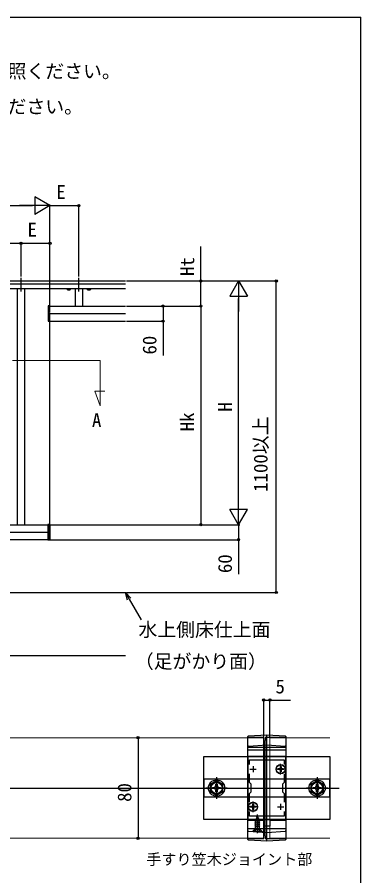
# Model space of a CAD drawing. Units: millimetres, scale not verified. Extents: x -875 to 875, y -1300 to 1293.
# Drawn here: x 602 to 875, y 567 to 1250 of the extents above; entities that cross this region are included whole.
import ezdxf
from ezdxf.enums import TextEntityAlignment as Align

# ---------------------------------------------------------------- set-up
doc = ezdxf.new("R2010")
doc.units = ezdxf.units.MM
doc.header["$LTSCALE"] = 8
for name, color, linetype in [('0-2_USER1', 3, 'Continuous'), ('0-3_YKK_11', 7, 'Continuous'), ('0-6_YKK_13', 4, 'Continuous'), ('0-7_YKK_A1', 4, 'Continuous'), ('0-8_YKK_D', 6, 'Continuous'), ('0-9_YKK_ZWAK', 7, 'Continuous'), ('0-A_YSS_K', 3, 'Continuous')]:
    doc.layers.add(name, color=color, linetype=linetype)
doc.layers.add('0-5_YKK_12', color=2, linetype='Continuous', lineweight=18)
doc.styles.add('ＭＳ ゴシック', font='')
doc.styles.get('ＭＳ ゴシック').set_extended_font_data('MS Gothic')

msp = doc.modelspace()

# ---------------------------------------------------------------- linework, layer by layer
at = {"layer": '0-3_YKK_11'}
for p, q in [((786.757, 651.789), (791.757, 651.789)), ((789.257, 654.289), (789.257, 649.289)), ((808.757, 651.789), (813.757, 651.789)), ((811.257, 654.289), (811.257, 649.289)), ((789.257, 624.289), (789.257, 619.289)), ((811.257, 624.289), (811.257, 619.289)), ((786.757, 621.789), (791.757, 621.789)), ((808.757, 621.789), (813.757, 621.789))]:
    msp.add_line(p, q, dxfattribs=at)
msp.add_lwpolyline([(785.257, 661.789), (785.257, 611.789), (815.257, 611.789), (815.257, 661.789)], close=True, dxfattribs=at)
for points in [[(786.457, 655.422), (786.457, 659.289), (814.057, 659.289), (814.057, 655.422)], [(786.457, 625.422), (786.457, 632.489), (787.757, 633.789), (787.757, 639.789), (786.457, 641.089), (786.457, 648.155)], [(814.057, 648.155), (814.057, 641.089), (812.757, 639.789), (812.757, 633.789), (814.057, 632.489), (814.057, 625.422)], [(814.057, 618.155), (814.057, 614.289), (786.457, 614.289), (786.457, 618.155)]]:
    msp.add_lwpolyline(points, dxfattribs=at)
at = {"layer": '0-5_YKK_12'}
for p, q in [((785.257, 676.789), (-244.743, 676.789)), ((785.257, 676.789), (797.757, 676.789)), ((797.757, 676.789), (797.757, 596.789)), ((802.757, 676.789), (802.757, 596.789)), ((800.257, 601.789), (800.257, 671.789)), ((785.257, 596.789), (797.757, 596.789))]:
    msp.add_line(p, q, dxfattribs=at)
for points in [[(597.957, 977.1), (667.757, 977.1), (667.757, 941.1), (663.498, 952.8), (671.298, 952.8)], [(802.757, 676.789), (815.257, 676.789), (850.257, 676.789)], [(-257.243, 596.789), (-244.743, 596.789), (785.257, 596.789)], [(802.757, 596.789), (815.257, 596.789), (850.257, 596.789)]]:
    msp.add_lwpolyline(points, dxfattribs=at)
at = {"layer": '0-6_YKK_13'}
for p, q in [((797.757, 677.045), (785.257, 677.089)), ((785.726, 678.2), (800.257, 679.089)), ((815.257, 677.089), (798.957, 676.946)), ((800.257, 679.089), (814.787, 678.2)), ((785.257, 598.418), (785.257, 674.866)), ((785.726, 670.2), (800.257, 671.089)), ((797.757, 598.624), (797.757, 674.712)), ((798.957, 598.723), (798.957, 674.613)), ((800.257, 675.795), (800.257, 675.751)), ((800.257, 597.481), (800.257, 675.751)), ((800.257, 671.089), (814.787, 670.2)), ((815.257, 674.866), (815.257, 598.418)), ((797.757, 669.045), (785.257, 669.089)), ((785.257, 667.289), (797.757, 667.289)), ((798.957, 667.289), (797.757, 667.289)), ((815.257, 669.089), (798.957, 668.946)), ((798.957, 667.289), (815.257, 667.289)), ((815.407, 651.789), (807.107, 651.789)), ((809.207, 652.139), (809.207, 651.439)), ((810.407, 652.139), (809.207, 652.139)), ((810.407, 651.439), (809.207, 651.439)), ((811.607, 653.839), (810.907, 653.839)), ((810.907, 653.839), (810.907, 652.639)), ((810.907, 650.939), (810.907, 649.739)), ((811.607, 649.739), (810.907, 649.739)), ((811.257, 647.639), (811.257, 655.939)), ((811.607, 653.839), (811.607, 652.639)), ((811.607, 650.939), (811.607, 649.739)), ((813.307, 652.139), (812.107, 652.139)), ((813.307, 651.439), (812.107, 651.439)), ((813.307, 652.139), (813.307, 651.439)), ((760.257, 645.289), (760.257, 628.289)), ((798.957, 644.289), (797.757, 644.289)), ((840.257, 645.289), (840.257, 628.289)), ((768.757, 636.789), (751.757, 636.789)), ((759.734, 638.642), (759.756, 639.889)), ((848.757, 636.789), (831.757, 636.789)), ((839.734, 638.642), (839.756, 639.889)), ((798.957, 629.289), (797.757, 629.289)), ((787.207, 622.139), (787.207, 621.439)), ((788.407, 622.139), (787.207, 622.139)), ((789.607, 623.839), (788.907, 623.839)), ((788.907, 623.839), (788.907, 622.639)), ((789.257, 617.639), (789.257, 625.939)), ((789.607, 623.839), (789.607, 622.639)), ((791.307, 622.139), (790.107, 622.139)), ((791.307, 622.139), (791.307, 621.439)), ((793.407, 621.789), (785.107, 621.789)), ((788.407, 621.439), (787.207, 621.439)), ((788.907, 620.939), (788.907, 619.739)), ((789.607, 619.739), (788.907, 619.739)), ((789.607, 620.939), (789.607, 619.739)), ((791.307, 621.439), (790.107, 621.439)), ((792.757, 600.739), (792.757, 615.733)), ((785.257, 611.289), (797.757, 611.289)), ((790.757, 610.469), (794.507, 611.264)), ((790.757, 610.369), (794.507, 611.164)), ((790.757, 610.469), (791.333, 610.801)), ((790.757, 610.369), (790.757, 610.469)), ((790.757, 610.369), (791.282, 610.066)), ((794.757, 609.674), (790.757, 608.879)), ((790.757, 608.779), (794.757, 609.574)), ((790.757, 608.879), (791.282, 609.182)), ((790.757, 608.779), (790.757, 608.879)), ((790.757, 608.779), (791.282, 608.476)), ((794.123, 610.942), (791.282, 610.066)), ((791.282, 609.182), (791.282, 610.066)), ((791.282, 609.182), (794.232, 609.977)), ((794.232, 609.271), (791.282, 608.476)), ((791.282, 607.592), (791.282, 608.476)), ((791.282, 607.592), (794.232, 608.387)), ((791.725, 611.746), (791.333, 610.801)), ((791.333, 610.801), (793.827, 611.656)), ((791.357, 611.959), (793.807, 612.754)), ((791.357, 612.059), (792.01, 612.436)), ((791.357, 611.959), (791.725, 611.746)), ((791.725, 611.746), (793.456, 612.551)), ((792.757, 614.239), (792.01, 612.436)), ((792.01, 612.436), (793.181, 613.215)), ((792.157, 613.649), (792.624, 613.918)), ((792.157, 613.549), (792.157, 613.649)), ((792.157, 613.549), (792.411, 613.402)), ((792.757, 614.239), (793.181, 613.215)), ((793.181, 613.215), (793.807, 612.854)), ((793.456, 612.551), (793.807, 612.754)), ((793.456, 612.551), (793.827, 611.656)), ((793.807, 612.754), (793.807, 612.854)), ((793.827, 611.656), (794.507, 611.264)), ((794.123, 610.942), (794.507, 611.164)), ((794.123, 610.942), (794.232, 610.678)), ((794.232, 609.977), (794.232, 610.678)), ((794.232, 609.977), (794.757, 609.674)), ((794.232, 609.271), (794.757, 609.574)), ((794.232, 608.387), (794.232, 609.271)), ((794.232, 608.387), (794.757, 608.084)), ((794.507, 611.164), (794.507, 611.264)), ((794.757, 609.574), (794.757, 609.674)), ((802.757, 611.289), (802.757, 606.289)), ((802.757, 611.289), (815.257, 611.289)), ((785.257, 604.489), (797.757, 604.532)), ((785.726, 602.377), (800.257, 601.489)), ((790.507, 603.739), (788.949, 602.18)), ((789.257, 602.489), (790.888, 604.119)), ((789.257, 602.239), (789.257, 602.489)), ((789.257, 602.489), (796.257, 602.489)), ((789.257, 602.239), (796.257, 602.239)), ((790.507, 604.507), (790.507, 603.739)), ((795.007, 603.739), (790.507, 603.739)), ((790.757, 607.289), (794.757, 608.084)), ((794.757, 607.984), (790.757, 607.189)), ((790.757, 607.289), (791.282, 607.592)), ((790.757, 607.189), (790.757, 607.289)), ((790.757, 607.189), (791.282, 606.886)), ((790.978, 605.826), (791.282, 606.002)), ((794.392, 605.826), (790.978, 605.826)), ((794.507, 604.239), (791.007, 604.239)), ((791.122, 604.685), (791.122, 605.826)), ((794.232, 607.681), (791.282, 606.886)), ((791.282, 606.002), (791.282, 606.886)), ((791.282, 606.002), (794.232, 606.797)), ((791.398, 605.826), (794.757, 606.494)), ((794.757, 606.394), (791.902, 605.826)), ((793.902, 604.054), (792.757, 604.663)), ((794.232, 606.091), (793.251, 605.826)), ((794.807, 602.239), (793.902, 604.054)), ((794.232, 607.681), (794.757, 607.984)), ((794.232, 606.797), (794.232, 607.681)), ((794.232, 606.797), (794.757, 606.494)), ((794.232, 606.091), (794.757, 606.394)), ((794.232, 605.826), (794.232, 606.091)), ((794.392, 604.685), (794.392, 605.826)), ((794.757, 607.984), (794.757, 608.084)), ((794.757, 606.394), (794.757, 606.494)), ((795.007, 603.739), (795.007, 604.523)), ((797.062, 601.684), (795.007, 603.739)), ((798.957, 606.289), (797.757, 606.289)), ((802.757, 606.289), (798.957, 606.289)), ((798.957, 604.631), (815.257, 604.489)), ((800.257, 601.489), (814.787, 602.377)), ((785.257, 596.489), (797.757, 596.532)), ((798.957, 596.631), (815.257, 596.489))]:
    msp.add_line(p, q, dxfattribs=at)
for points in [[(785.257, 674.866), (785.257, 675.162), (785.257, 675.452), (785.257, 675.739), (785.257, 676.016), (785.257, 676.28), (785.257, 676.528), (785.257, 676.76), (785.257, 676.97), (785.257, 677.157), (785.257, 677.319), (785.257, 677.454), (785.257, 677.561), (785.257, 677.638), (785.257, 677.685), (785.257, 677.701)], [(797.757, 674.712), (797.757, 675.042), (797.757, 675.366), (797.757, 675.678), (797.757, 675.969), (797.757, 676.237), (797.757, 676.472), (797.757, 676.672), (797.757, 676.833), (797.757, 676.949), (797.757, 677.021), (797.757, 677.045)], [(798.957, 676.946), (798.957, 676.923), (798.957, 676.852), (798.957, 676.735), (798.957, 676.576), (798.957, 676.375), (798.957, 676.14), (798.957, 675.873), (798.957, 675.581), (798.957, 675.271), (798.957, 674.946), (798.957, 674.613)], [(800.257, 675.751), (800.257, 676.099), (800.257, 676.441), (800.257, 676.779), (800.257, 677.105), (800.257, 677.415), (800.257, 677.708), (800.257, 677.981), (800.257, 678.228), (800.257, 678.448), (800.257, 678.639), (800.257, 678.799), (800.257, 678.924), (800.257, 679.015), (800.257, 679.07), (800.257, 679.089)], [(815.257, 677.701), (815.257, 677.685), (815.257, 677.638), (815.257, 677.561), (815.257, 677.454), (815.257, 677.319), (815.257, 677.157), (815.257, 676.97), (815.257, 676.76), (815.257, 676.528), (815.257, 676.28), (815.257, 676.016), (815.257, 675.739), (815.257, 675.452), (815.257, 675.162), (815.257, 674.866)], [(758.403, 636.265), (757.157, 636.287), (757.157, 637.29), (758.403, 637.312)], [(758.403, 637.312), (759.272, 637.774), (759.734, 638.642)], [(759.734, 634.935), (759.272, 635.804), (758.403, 636.265)], [(759.756, 639.889), (760.758, 639.889), (760.78, 638.642)], [(760.78, 638.642), (761.242, 637.774), (762.11, 637.312)], [(762.11, 636.265), (761.242, 635.804), (760.78, 634.935)], [(762.11, 637.312), (763.357, 637.29), (763.357, 636.287), (762.11, 636.265)], [(838.403, 636.265), (837.157, 636.287), (837.157, 637.29), (838.403, 637.312)], [(838.403, 637.312), (839.272, 637.774), (839.734, 638.642)], [(839.734, 634.935), (839.272, 635.804), (838.403, 636.265)], [(839.756, 639.889), (840.758, 639.889), (840.78, 638.642)], [(840.78, 638.642), (841.242, 637.774), (842.11, 637.312)], [(842.11, 636.265), (841.242, 635.804), (840.78, 634.935)], [(842.11, 637.312), (843.357, 637.29), (843.357, 636.287), (842.11, 636.265)], [(760.78, 634.935), (760.758, 633.689), (759.756, 633.689), (759.734, 634.935)], [(840.78, 634.935), (840.758, 633.689), (839.756, 633.689), (839.734, 634.935)], [(791.357, 611.959), (791.357, 612.059), (793.807, 612.854)], [(790.707, 602.239), (791.612, 604.054), (792.757, 604.663)], [(796.257, 602.239), (796.257, 602.489), (794.626, 604.119)], [(785.257, 595.876), (785.257, 595.89), (785.257, 595.93), (785.257, 595.997), (785.257, 596.091), (785.257, 596.209), (785.257, 596.35), (785.257, 596.516), (785.257, 596.702), (785.257, 596.905), (785.257, 597.128), (785.257, 597.366), (785.257, 597.614), (785.257, 597.874), (785.257, 598.142), (785.257, 598.418)], [(814.787, 595.377), (800.257, 594.489), (785.726, 595.377)], [(797.757, 596.532), (797.757, 596.547), (797.757, 596.591), (797.757, 596.665), (797.757, 596.767), (797.757, 596.894), (797.757, 597.048), (797.757, 597.224), (797.757, 597.42), (797.757, 597.636), (797.757, 597.868), (797.757, 598.111), (797.757, 598.364), (797.757, 598.624)], [(798.957, 598.723), (798.957, 598.463), (798.957, 598.212), (798.957, 597.968), (798.957, 597.737), (798.957, 597.522), (798.957, 597.324), (798.957, 597.148), (798.957, 596.995), (798.957, 596.866), (798.957, 596.764), (798.957, 596.691), (798.957, 596.646), (798.957, 596.631)], [(800.257, 594.489), (800.257, 594.505), (800.257, 594.552), (800.257, 594.631), (800.257, 594.741), (800.257, 594.88), (800.257, 595.047), (800.257, 595.241), (800.257, 595.46), (800.257, 595.7), (800.257, 595.962), (800.257, 596.242), (800.257, 596.535), (800.257, 596.84), (800.257, 597.157), (800.257, 597.481)], [(815.257, 598.418), (815.257, 598.142), (815.257, 597.874), (815.257, 597.614), (815.257, 597.366), (815.257, 597.128), (815.257, 596.905), (815.257, 596.702), (815.257, 596.516), (815.257, 596.35), (815.257, 596.209), (815.257, 596.091), (815.257, 595.997), (815.257, 595.93), (815.257, 595.89), (815.257, 595.876)]]:
    msp.add_lwpolyline(points, dxfattribs=at)
for points in [[(850.257, 661.789), (850.257, 611.789), (750.257, 611.789), (750.257, 661.789)], [(750.257, 629.789), (850.257, 629.789), (850.257, 643.789), (750.257, 643.789)], [(765.257, 639.675), (760.257, 642.562), (755.257, 639.675), (755.257, 633.902), (760.257, 631.015), (765.257, 633.902)], [(845.257, 639.675), (840.257, 642.562), (835.257, 639.675), (835.257, 633.902), (840.257, 631.015), (845.257, 633.902)]]:
    msp.add_lwpolyline(points, close=True, dxfattribs=at)
for centre, radius in [((811.257, 651.789), 3.65), ((811.257, 651.789), 3.5), ((760.257, 636.789), 6.5), ((840.257, 636.789), 6.5), ((760.257, 636.789), 4.907), ((760.257, 636.789), 4.432), ((840.257, 636.789), 4.907), ((840.257, 636.789), 4.432), ((789.257, 621.789), 3.65), ((789.257, 621.789), 3.5)]:
    msp.add_circle(centre, radius, dxfattribs=at)
for centre, radius, start, end in [((785.757, 677.701), 0.5, 93.5, 180), ((814.757, 677.701), 0.5, 0, 86.5), ((785.757, 669.701), 0.5, 93.5, 180), ((814.757, 669.701), 0.5, 0, 86.5), ((810.407, 652.639), 0.5, 270, 0), ((810.407, 650.939), 0.5, 0, 90), ((812.107, 652.639), 0.5, 180, 270), ((812.107, 650.939), 0.5, 90, 180), ((788.407, 622.639), 0.5, 270, 0), ((790.107, 622.639), 0.5, 180, 270), ((788.407, 620.939), 0.5, 0, 90), ((790.107, 620.939), 0.5, 90, 180), ((785.757, 602.876), 0.5, 180, 266.5), ((790.322, 604.685), 0.8, 315, 0), ((795.192, 604.685), 0.8, 180, 225), ((814.757, 602.876), 0.5, 273.5, 0), ((785.757, 595.876), 0.5, 180, 266.5), ((814.757, 595.876), 0.5, 273.5, 0)]:
    msp.add_arc(centre, radius, start, end, dxfattribs=at)
at = {"layer": '0-7_YKK_A1'}
for p, q in [((181.757, 1040.4), (687.757, 1040.4)), ((604.757, 1031.9), (604.757, 1042.9)), ((650.757, 1031.9), (650.757, 1042.9)), ((181.757, 1038), (687.757, 1038)), ((181.757, 1034.4), (687.757, 1034.4)), ((601.757, 1034.4), (601.757, 846.4)), ((641.602, 1034.28), (643.912, 1034.28)), ((641.602, 1034.28), (641.602, 1033.569)), ((641.757, 1033.48), (641.602, 1033.569)), ((641.757, 1033.48), (643.757, 1033.48)), ((642.18, 1034.28), (642.18, 1033.569)), ((642.247, 1034.4), (642.247, 1034.28)), ((643.137, 1033.951), (642.757, 1034.153)), ((643.367, 1033.479), (643.137, 1033.951)), ((643.267, 1034.4), (643.267, 1034.28)), ((643.334, 1034.28), (643.334, 1033.569)), ((643.757, 1033.48), (643.912, 1033.569)), ((643.912, 1034.28), (643.912, 1033.569)), ((644.007, 1034.28), (644.007, 1034.4)), ((647.757, 1034.4), (647.757, 1020.4)), ((653.757, 1034.4), (653.757, 1020.4)), ((657.602, 1034.28), (659.912, 1034.28)), ((657.602, 1034.28), (657.602, 1033.569)), ((657.757, 1033.48), (657.602, 1033.569)), ((657.757, 1033.48), (659.757, 1033.48)), ((658.18, 1034.28), (658.18, 1033.569)), ((658.247, 1034.4), (658.247, 1034.28)), ((659.137, 1033.951), (658.757, 1034.153)), ((659.367, 1033.479), (659.137, 1033.951)), ((659.267, 1034.4), (659.267, 1034.28)), ((659.334, 1034.28), (659.334, 1033.569)), ((659.757, 1033.48), (659.912, 1033.569)), ((659.912, 1034.28), (659.912, 1033.569)), ((660.007, 1034.28), (660.007, 1034.4)), ((626.757, 1020.4), (687.757, 1020.4)), ((626.757, 1020.4), (626.757, 1008.4)), ((627.757, 1014.4), (687.757, 1014.4)), ((626.757, 1008.4), (687.757, 1008.4)), ((243.457, 846.4), (626.057, 846.4)), ((626.357, 846.508), (626.357, 834.308)), ((626.657, 846.508), (626.657, 834.308)), ((626.957, 846.508), (626.957, 834.308)), ((627.257, 846.508), (627.257, 834.308)), ((627.557, 846.508), (627.557, 834.308)), ((241.757, 840.4), (627.757, 840.4)), ((626.057, 834.4), (243.457, 834.4)), ((181.757, 792.4), (687.757, 792.4)), ((181.757, 742.4), (687.757, 742.4))]:
    msp.add_line(p, q, dxfattribs=at)
for points in [[(601.757, 846.4), (607.757, 846.4), (607.757, 1034.4)], [(641.507, 1034.4), (641.507, 1034.28), (644.007, 1034.28)], [(642.147, 1033.479), (642.377, 1033.951), (642.757, 1034.153)], [(657.507, 1034.4), (657.507, 1034.28), (660.007, 1034.28)], [(658.147, 1033.479), (658.377, 1033.951), (658.757, 1034.153)], [(627.757, 843.2), (627.757, 1008.3), (627.757, 1014.4)]]:
    msp.add_lwpolyline(points, dxfattribs=at)
for points in [[(626.757, 1008.3), (626.757, 1020.5), (626.357, 1020.5), (626.357, 1008.3)], [(626.057, 834.308), (627.757, 834.308), (627.757, 846.508), (626.057, 846.508)]]:
    msp.add_lwpolyline(points, close=True, dxfattribs=at)
for centre, radius, start, end in [((641.891, 1033.991), 0.511, 235.61575, 304.38425), ((642.757, 1035.391), 1.911, 252.41205, 287.58795), ((643.623, 1033.991), 0.511, 235.61575, 304.38425), ((657.891, 1033.991), 0.511, 235.61575, 304.38425), ((658.757, 1035.391), 1.911, 252.41205, 287.58795), ((659.623, 1033.991), 0.511, 235.61575, 304.38425)]:
    msp.add_arc(centre, radius, start, end, dxfattribs=at)
at = {"layer": '0-8_YKK_D'}
for p, q in [((627.757, 1100.4), (615.633, 1107.4)), ((615.633, 1107.4), (615.633, 1093.4)), ((627.757, 1015.4), (627.757, 1101.4)), ((627.757, 1015.4), (627.757, 1101.4)), ((650.757, 1043.9), (650.757, 1101.4)), ((255.757, 1100.4), (613.757, 1100.4)), ((627.757, 1100.4), (603.508, 1100.4)), ((627.757, 1100.4), (615.633, 1093.4)), ((627.757, 1100.4), (650.757, 1100.4)), ((434.757, 1070.4), (604.757, 1070.4)), ((604.757, 1043.9), (604.757, 1071.4)), ((604.757, 1043.9), (604.757, 1071.4)), ((604.757, 1070.4), (627.757, 1070.4)), ((627.757, 1015.4), (627.757, 1071.4)), ((688.757, 1040.4), (748.757, 1040.4)), ((688.757, 1040.4), (778.757, 1040.4)), ((688.757, 1040.4), (808.757, 1040.4)), ((777.757, 1040.4), (770.757, 1028.276)), ((777.757, 1040.4), (784.757, 1028.276)), ((777.757, 1040.4), (777.757, 1016.151)), ((807.757, 792.4), (807.757, 1040.4)), ((770.757, 1028.276), (784.757, 1028.276)), ((777.757, 860.4), (777.757, 1026.4)), ((688.757, 1020.4), (748.757, 1020.4)), ((688.757, 1020.4), (748.757, 1020.4)), ((688.757, 1020.4), (718.757, 1020.4)), ((747.757, 1020.4), (747.757, 846.4)), ((688.757, 1008.4), (718.757, 1008.4)), ((777.757, 846.4), (777.757, 870.649)), ((777.757, 846.4), (770.757, 858.524)), ((784.757, 858.524), (770.757, 858.524)), ((777.757, 846.4), (784.757, 858.524)), ((627.057, 846.4), (778.757, 846.4)), ((627.057, 846.4), (748.757, 846.4)), ((627.057, 846.4), (778.757, 846.4)), ((627.057, 834.4), (778.757, 834.4)), ((688.757, 792.4), (808.757, 792.4)), ((797.757, 677.789), (797.757, 707.789)), ((802.757, 677.789), (802.757, 707.789)), ((697.829, 676.789), (697.829, 596.789))]:
    msp.add_line(p, q, dxfattribs=at)
for points in [[(747.757, 1020.4), (747.757, 1040.4), (747.757, 1067.758)], [(717.757, 1020.4), (717.757, 1008.4), (717.757, 981.042)], [(777.757, 846.4), (777.757, 834.4), (777.757, 807.042)], [(689.365, 786.4), (687.757, 792.4), (692.149, 788.008)], [(687.757, 792.4), (690.757, 787.204), (700.257, 770.749)], [(797.757, 706.789), (802.757, 706.789), (818.95, 706.789)]]:
    msp.add_lwpolyline(points, dxfattribs=at)
for centre in [(650.757, 1100.4), (604.757, 1070.4), (604.757, 1070.4), (627.757, 1070.4), (747.757, 1040.4), (807.757, 1040.4), (717.757, 1020.4), (747.757, 1020.4), (747.757, 1020.4), (717.757, 1008.4), (747.757, 846.4), (777.757, 834.4), (807.757, 792.4), (797.757, 706.789), (802.757, 706.789), (697.829, 676.789), (697.829, 596.789)]:
    msp.add_circle(centre, 0.875, dxfattribs=at)
at = {"layer": '0-9_YKK_ZWAK'}
msp.add_line((-875, 1250.4), (875, 1250.4), dxfattribs=at)
msp.add_lwpolyline([(-875, -1299.6), (875, -1299.6), (875, 1250.4)], dxfattribs=at)
at = {"layer": '0-A_YSS_K'}
msp.add_line((-309.743, 636.789), (857.798, 636.789), dxfattribs=at)

# ---------------------------------------------------------------- texts
at = {"layer": '0-2_USER1', "style": 'ＭＳ ゴシック'}
for s, height, p in [('※設定笠木幅・適応躯体厚は、各シリーズの技術資料をご参照ください。', 11, (188.955, 1198.599)), ('※笠木見付70㎜仕様は、ベースレールの納まり図をご参照ください。', 11, (188.955, 1170.445)), ('A', 11, (661.184, 920.839)), ('手すり笠木ジョイント部', 8.798, (704.409, 572.991))]:
    msp.add_text(s, height=height, dxfattribs=at).set_placement(p, align=Align.BOTTOM_LEFT)
at = {"layer": '0-8_YKK_D', "style": 'ＭＳ ゴシック'}
for s, p in [('E', (632.908, 1102.4)), ('E', (609.908, 1072.4)), ('水上側床仕上面', (698.158, 754.079)), ('（足がかり面）', (695.261, 728.766)), ('5', (807.149, 708.789))]:
    msp.add_text(s, height=11, dxfattribs=at).set_placement(p, align=Align.BOTTOM_LEFT)
for s, p in [('Ht', (745.757, 1044.366)), ('60', (715.757, 981.849)), ('H', (775.757, 936.411)), ('Hk', (745.757, 920.744)), ('1100以上', (804.138, 872.551)), ('60', (775.757, 807.849)), ('80', (695.829, 625.752))]:
    msp.add_text(s, height=11, rotation=90, dxfattribs=at).set_placement(p, align=Align.BOTTOM_LEFT)

doc.saveas('drawing.dxf')
